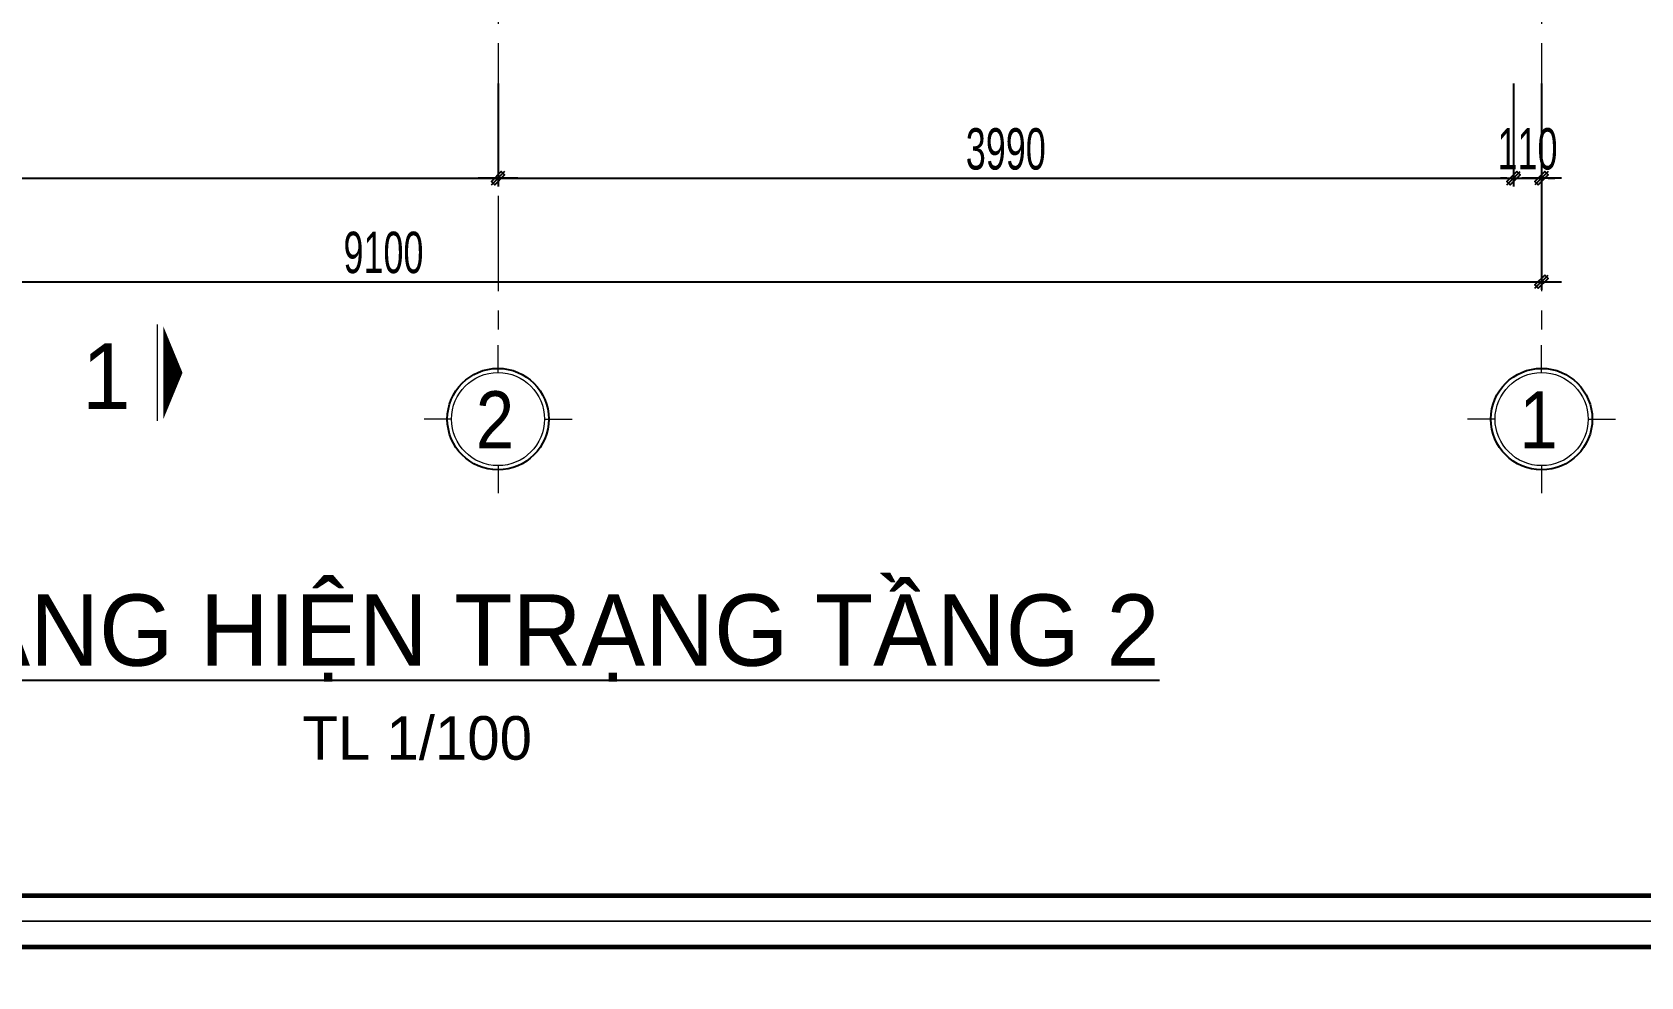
# Model space of a CAD drawing. Header units: millimetres. Extents: x 596422 to 1674380, y -367470 to 58862.
# Drawn here: x 669065 to 675385, y -17431 to -13720 of the extents above; entities that cross this region are included whole.
import ezdxf
from ezdxf.enums import TextEntityAlignment as Align

# ---------------------------------------------------------------- set-up
doc = ezdxf.new("R2010")
doc.units = ezdxf.units.MM
doc.header["$LTSCALE"] = 600
doc.header["$MEASUREMENT"] = 0
doc.linetypes.add('CENTER', pattern=[2, 1.25, -0.25, 0.25, -0.25])
doc.layers.get('0').update_dxf_attribs({"lineweight": 0})
doc.layers.get('Defpoints').update_dxf_attribs({"lineweight": 0})
for name, color, linetype, lineweight in [('EG Dim', 8, 'Continuous', 18), ('EG Text2', 7, 'Continuous', 18), ('ISO', 33, 'Continuous', 15), ('LC ISO', 153, 'Continuous', 13), ('LC Khac', 4, 'Continuous', 9), ('LC Text1', 3, 'Continuous', 20), ('LC Text2', 7, 'Continuous', 25), ('truc', 76, 'CENTER', 9)]:
    doc.layers.add(name, color=color, linetype=linetype, lineweight=lineweight)
doc.layers.add('Khungten_LCDI', color=7, linetype='Continuous')
doc.layers.add('Kichthuoc', color=9, linetype='Continuous')
doc.styles.add('EG 1', font='VHAVANB.TTF')
doc.styles.add('HOATBIF', font='hoatbif.shx', dxfattribs={"width": 0.65})
doc.styles.add('Khungten', font='VHAVAN.TTF', dxfattribs={"width": 0.9, "height": 5000})
doc.styles.add('LC 1', font='VHAVANB.TTF')
doc.styles.add('Title', font='VHAVAN.TTF', dxfattribs={"width": 0.8})
doc.dimstyles.new('1-100', dxfattribs={"dimscale": 300, "dimtxt": 1.2, "dimasz": 0.25, "dimexe": 0.5, "dimexo": 0, "dimgap": 0.3, "dimtad": 1, "dimdec": 0, "dimzin": 0, "dimdsep": 46, "dimtxsty": 'HOATBIF', "dimblk1": 'DOT', "dimblk2": 'DOT', "dimsah": 1, "dimcen": -1, "dimdle": 1, "dimclrd": 256, "dimclre": 256, "dimclrt": 4, "dimadec": 3, "dimazin": 2, "dimtfac": 0.3333333333333333, "dimtdec": 0, "dimtix": 1, "dimtmove": 2, "dimatfit": 3, "dimldrblk": 'DOT', "dimfxl": 1, "dimtvp": 0.8333333333333334, "dimtolj": 1, "dimtzin": 0, "dimarcsym": 0})

# ---------------------------------------------------------------- blocks, each defined once
blk = doc.blocks.new('LCDI-new')
at = {"layer": 'Defpoints', "lineweight": 0}
blk.add_lwpolyline([(-1626044.71, 488105.0099922971), (-1626044.71, 488402.01), (-1625624.71, 488402.01), (-1625624.71, 488105.0099922971)], close=True, dxfattribs=at)
at = {"layer": 'Khungten_LCDI', "color": 5, "lineweight": 60}
blk.add_lwpolyline([(-1626032.709999693, 488107.009992349), (-1626032.709999693, 488400.0099999481), (-1625626.710000051, 488400.0099999481), (-1625626.710000051, 488107.009992349)], close=True, dxfattribs=at)
at = {"color": 2, "style": 'Title', "width": 1.824645990399399}
for tag, p, p2 in [('TENBANVE1', (-1625663.583413671, 488164.6523914545), (-1625629.318539776, 488164.6523914545)), ('TENBANVE2', (-1625663.583413671, 488157.8853380251), (-1625629.318539776, 488157.8853380251))]:
    blk.add_attdef(tag, text='', height=2.5, dxfattribs=at).set_placement(p, p2, align=Align.FIT)
at = {"color": 7, "style": 'Khungten', "width": 0.8}
for tag, p in [('REVISION', (-1625637.722463204, 488146.0469538167)), ('NGAYHT', (-1625637.249248075, 488137.4162839738))]:
    blk.add_attdef(tag, text='', height=1.99998930926727, dxfattribs=at).set_placement(p, align=Align.CENTER)
at = {"color": 2, "style": 'Title', "width": 0.7}
blk.add_attdef('SOBANVE', text='', height=2.5, dxfattribs=at).set_placement((-1625637.09016708, 488114.5481853621), align=Align.CENTER)
blk = doc.blocks.new('TIEUDE1')
at = {"layer": 'EG Text2', "color": 7, "style": 'EG 1'}
blk.add_attdef('TIªU§Ò', text='', height=5, dxfattribs=at).set_placement((0, 0), align=Align.BOTTOM_CENTER)
blk.add_attdef('TL', text='', height=3, dxfattribs=at).set_placement((0, -2), align=Align.TOP_CENTER)
blk = doc.blocks.new('TTRUC')
at = {"layer": 'ISO'}
for p, q in [((0, 6.370037248838798), (0, 10.13175513561828)), ((-6.370037248838798, 0), (-10.13175513561828, 0)), ((6.370037248838798, 0), (10.13175513561828, 0)), ((0, -6.370037248838798), (0, -10.13175513561828))]:
    blk.add_line(p, q, dxfattribs=at)
blk.add_circle((0, 0), 6.370037248838798, dxfattribs=at)
at = {"layer": 'Kichthuoc'}
blk.add_circle((0, 0), 6.94551799677526, dxfattribs=at)
blk = doc.blocks.new('DOT')
at = {"layer": 'Kichthuoc'}
blk.add_line((-3, 0), (3, 0), dxfattribs=at)
at = {"layer": 'Kichthuoc', "color": 4}
blk.add_line((-1, -1), (1, 1), dxfattribs=at)
blk.add_lwpolyline([(0.5, 1), (-1, -0.5), (-0.5, -1), (1, 0.5)], close=True, dxfattribs=at)
blk = doc.blocks.new('*D43')
at = {"layer": 'Defpoints', "color": 0, "transparency": 16777216}
for p in [(666005.0085311286, -13922.24311071038), (670895.008491752, -13922.24311071038), (670895.008491752, -14293.9293598138)]:
    blk.add_point(p, dxfattribs=at)
at = {"layer": 'EG Dim', "lineweight": -2, "transparency": 16777216}
for p, q in [((666005.0085311286, -13922.24311071038), (666005.0085311286, -14326.4293598138)), ((670895.008491752, -13922.24311071038), (670895.008491752, -14326.4293598138)), ((666031.0085311286, -14293.9293598138), (670869.008491752, -14293.9293598138))]:
    blk.add_line(p, q, dxfattribs=at)
at = {"layer": 'EG Dim', "lineweight": -2, "transparency": 16777216, "xscale": 26, "yscale": 26, "zscale": 26, "rotation": 180}
blk.add_blockref('DOT', (666005.0085311286, -14293.9293598138), dxfattribs=at)
at = {"layer": 'EG Dim', "lineweight": -2, "transparency": 16777216, "xscale": 26, "yscale": 26, "zscale": 26}
blk.add_blockref('DOT', (670895.008491752, -14293.9293598138), dxfattribs=at)
at = {"layer": 'EG Dim', "color": 4, "transparency": 16777216, "insert": (668450.0085114404, -14180.1793598138), "char_height": 162.5, "attachment_point": 5, "style": 'HOATBIF'}
blk.add_mtext('\\A1;4890', dxfattribs=at)
blk = doc.blocks.new('_Dot')
at = {"color": 0, "linetype": 'ByBlock', "lineweight": -2}
blk.add_line((-0.5, 0), (-1, 0), dxfattribs=at)
at = {"color": 0, "linetype": 'ByBlock', "const_width": 0.5}
blk.add_lwpolyline([(-0.25, 0, 1), (0.25, 0, 1)], format="xyb", close=True, dxfattribs=at)
blk = doc.blocks.new('*D44')
at = {"layer": 'Defpoints', "color": 0, "transparency": 16777216}
for p in [(670895.008491752, -13921.79939549947), (674885.0084603294, -13921.4453121609), (674885.0084603294, -14293.4856446029)]:
    blk.add_point(p, dxfattribs=at)
at = {"layer": 'EG Dim', "lineweight": -2, "transparency": 16777216}
for p, q in [((670895.008491752, -13921.79939549947), (670895.008491752, -14325.9856446029)), ((674885.0084603294, -13921.4453121609), (674885.0084603294, -14325.9856446029)), ((670921.008491752, -14293.4856446029), (674859.0084603294, -14293.4856446029))]:
    blk.add_line(p, q, dxfattribs=at)
at = {"layer": 'EG Dim', "lineweight": -2, "transparency": 16777216, "xscale": 26, "yscale": 26, "zscale": 26, "rotation": 180}
blk.add_blockref('DOT', (670895.008491752, -14293.4856446029), dxfattribs=at)
at = {"layer": 'EG Dim', "lineweight": -2, "transparency": 16777216, "xscale": 26, "yscale": 26, "zscale": 26}
blk.add_blockref('DOT', (674885.0084603294, -14293.4856446029), dxfattribs=at)
at = {"layer": 'EG Dim', "color": 4, "transparency": 16777216, "insert": (672890.0084760407, -14179.7356446029), "char_height": 162.5, "attachment_point": 5, "style": 'HOATBIF'}
blk.add_mtext('\\A1;3990', dxfattribs=at)
blk = doc.blocks.new('*D39')
at = {"layer": 'Defpoints', "color": 0, "transparency": 16777216}
for p in [(665895.0085311286, -13922.24311071038), (674995.0084893894, -13921.77277439248), (674995.0084893894, -14700.1793598138)]:
    blk.add_point(p, dxfattribs=at)
at = {"layer": 'EG Dim', "lineweight": -2, "transparency": 16777216}
for p, q in [((665895.0085311286, -13922.24311071038), (665895.0085311286, -14732.6793598138)), ((674995.0084893894, -13921.77277439248), (674995.0084893894, -14732.6793598138)), ((665921.0085311286, -14700.1793598138), (674969.0084893894, -14700.1793598138))]:
    blk.add_line(p, q, dxfattribs=at)
at = {"layer": 'EG Dim', "lineweight": -2, "transparency": 16777216, "xscale": 26, "yscale": 26, "zscale": 26, "rotation": 180}
blk.add_blockref('DOT', (665895.0085311286, -14700.1793598138), dxfattribs=at)
at = {"layer": 'EG Dim', "lineweight": -2, "transparency": 16777216, "xscale": 26, "yscale": 26, "zscale": 26}
blk.add_blockref('DOT', (674995.0084893894, -14700.1793598138), dxfattribs=at)
at = {"layer": 'EG Dim', "color": 4, "transparency": 16777216, "insert": (670445.008510259, -14586.4293598138), "char_height": 162.5, "attachment_point": 5, "style": 'HOATBIF'}
blk.add_mtext('\\A1;9100', dxfattribs=at)
blk = doc.blocks.new('*D34')
at = {"layer": 'Defpoints', "color": 0, "transparency": 16777216}
for p in [(674885.0084603294, -13921.4453121609), (674995.0084603294, -13921.4453121609), (674995.0084603294, -14293.13155986461)]:
    blk.add_point(p, dxfattribs=at)
at = {"layer": 'EG Dim', "lineweight": -2, "transparency": 16777216}
for p, q in [((674885.0084603294, -13921.4453121609), (674885.0084603294, -14325.63155986461)), ((674995.0084603294, -13921.4453121609), (674995.0084603294, -14325.63155986461)), ((674859.0084603294, -14293.13155986461), (674833.0084603294, -14293.13155986461)), ((674885.0084603294, -14293.13155986461), (674995.0084603294, -14293.13155986461)), ((675021.0084603294, -14293.13155986461), (675047.0084603294, -14293.13155986461))]:
    blk.add_line(p, q, dxfattribs=at)
at = {"layer": 'EG Dim', "lineweight": -2, "transparency": 16777216, "xscale": 26, "yscale": 26, "zscale": 26}
blk.add_blockref('DOT', (674885.0084603294, -14293.13155986461), dxfattribs=at)
at = {"layer": 'EG Dim', "lineweight": -2, "transparency": 16777216, "xscale": 26, "yscale": 26, "zscale": 26, "rotation": 180}
blk.add_blockref('DOT', (674995.0084603294, -14293.13155986461), dxfattribs=at)
at = {"layer": 'EG Dim', "color": 4, "transparency": 16777216, "insert": (674940.0084603294, -14179.38155986461), "char_height": 162.5, "attachment_point": 5, "style": 'HOATBIF'}
blk.add_mtext('\\A1;110', dxfattribs=at)

msp = doc.modelspace()

# ---------------------------------------------------------------- linework, layer by layer
at = {"layer": 'LC Khac', "color": 1, "ltscale": 2}
msp.add_line((669557.4692915643, -15247.21256753806), (669557.4692915656, -14868.54990643169), dxfattribs=at)
msp.add_lwpolyline([(669655.4510068351, -15057.88123698927, 0, 367.7142761772381, 0), (669579.4595332544, -15057.88123698919, 214.4999944367223, 214.4999944367223, 0)], format="xyseb", dxfattribs=at)
at = {"layer": 'truc', "ltscale": 0.5}
for p, q in [((670894.63538219, -10162.73627390664), (670895.0996678317, -14949.21604517863)), ((674994.63538219, -10162.73627390664), (674995.0996678317, -14949.21604517863))]:
    msp.add_line(p, q, dxfattribs=at)

# ---------------------------------------------------------------- block references
at = {"layer": 'Kichthuoc', "xscale": 50.00000000005321, "yscale": 50.00000000005321, "zscale": 50.00000000005321}
for p in [(81963434.12815247, -24422463.04443561), (81963434.12815247, -24437313.04482077)]:
    msp.add_blockref('LCDI-new', p, dxfattribs=at)
at = {"layer": 'LC ISO', "xscale": 28.69141044115101, "yscale": 28.69141044115101, "zscale": 28.69141044115101}
for p in [(670895.0996678317, -15239.9103902639), (674995.0996678317, -15239.9103902639)]:
    msp.add_blockref('TTRUC', p, dxfattribs=at)
at = {"layer": 'LC Text2'}
ref = msp.add_blockref('TIEUDE1', (670577.5963910288, -16292.9492951257), dxfattribs=dict(at, xscale=56.93620215211323, yscale=56.93620215211323, zscale=56.93620215211323))
ref.add_attrib('TIªU§Ò', '%%UmÆt b»ng hiÖn tr¹ng tÇng 2', dxfattribs={"color": 7, "height": 280.3774652899382, "style": 'LC 1'}).set_placement((670577.5963910288, -16292.9492951257), align=Align.BOTTOM_CENTER)
ref.add_attrib('TL', 'TL 1/100', dxfattribs={"color": 7, "height": 170.8086064560731, "style": 'LC 1'}).set_placement((670577.5963910288, -16406.82169943219), align=Align.TOP_CENTER)

# ---------------------------------------------------------------- texts
at = {"ltscale": 2, "style": 'LC 1'}
msp.add_attdef('1', text='A', height=257.3999933236498, dxfattribs=at).set_placement((669355.592979237, -15071.68894072586), align=Align.MIDDLE_CENTER)
at = {"layer": 'LC Text1', "ltscale": 0.2, "style": 'LC 1', "width": 0.9}
for s, p in [('2', (670883.0197748459, -15422.67574349577)), ('1', (674983.0197748459, -15422.67574349577))]:
    msp.add_text(s, height=224.6535812372711, dxfattribs=at).set_placement(p, align=Align.BOTTOM_CENTER)

# ---------------------------------------------------------------- dimensions: what is measured, and where the dimension line sits
at = {"layer": 'EG Dim'}
for base, p1, p2, picture, middle in [((674995.0084893894, -14700.1793598138), (665895.0085311286, -13922.24311071038), (674995.0084893894, -13921.77277439248), '*D39', (670445.008510259, -14586.4293598138)), ((670895.008491752, -14293.9293598138), (666005.0085311286, -13922.24311071038), (670895.008491752, -13922.24311071038), '*D43', (668450.0085114404, -14180.1793598138)), ((674885.0084603294, -14293.4856446029), (670895.008491752, -13921.79939549947), (674885.0084603294, -13921.4453121609), '*D44', (672890.0084760407, -14179.7356446029)), ((674995.0084603294, -14293.13155986461), (674885.0084603294, -13921.4453121609), (674995.0084603294, -13921.4453121609), '*D34', (674940.0084603294, -14179.38155986461))]:
    dim = msp.add_linear_dim(base=base, p1=p1, p2=p2, dimstyle='1-100', override={"dimscale": 65, "dimtxt": 2.5, "dimasz": 0.4, "dimgap": 0.5}, dxfattribs=at)
    dim.commit()
    dim.dimension.update_dxf_attribs({"geometry": picture, "text_midpoint": middle})

doc.saveas('drawing.dxf')
